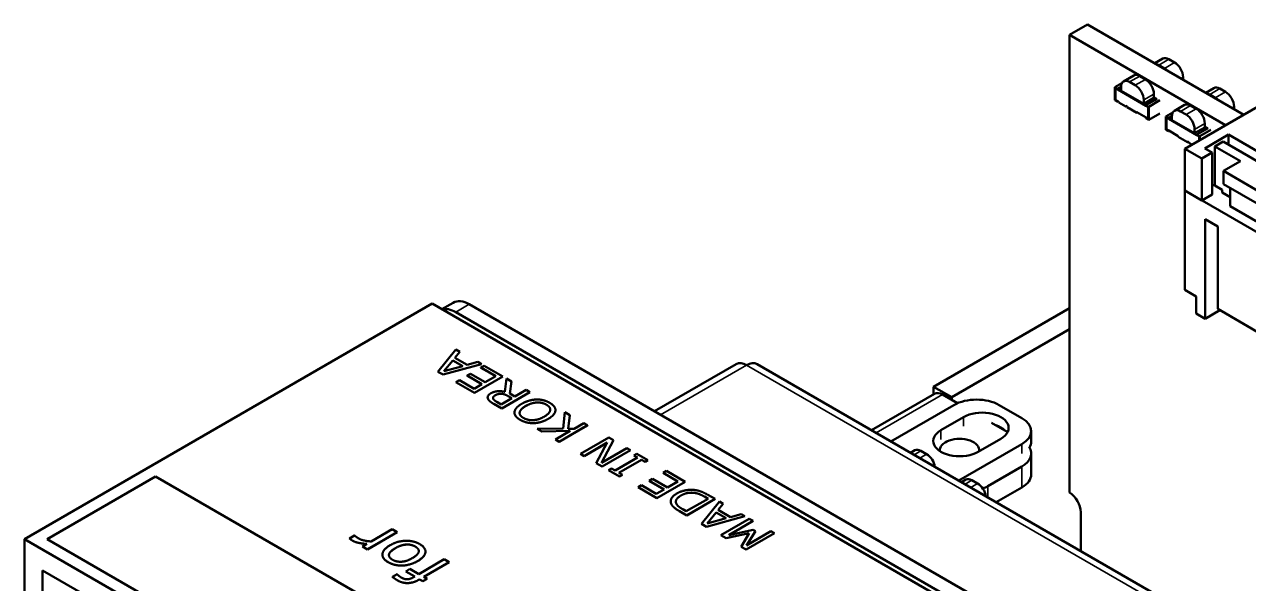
# Model space of a CAD drawing. Header units: millimetres. Extents: x 3100 to 5091, y 868 to 1900.
# Drawn here: x 3947.9 to 4024.4, y 1672.1 to 1707 of the extents above; entities that cross this region are included whole.
import ezdxf

# ---------------------------------------------------------------- set-up
doc = ezdxf.new("R2010")
doc.units = ezdxf.units.MM
doc.header["$LTSCALE"] = 1.8
doc.layers.add('외형선(ISO)', color=7, linetype='Continuous', lineweight=50)
doc.layers.add('좁은 외형선(ISO)', color=7, linetype='Continuous', lineweight=35)

msp = doc.modelspace()

# ---------------------------------------------------------------- linework, layer by layer
at = {"layer": '외형선(ISO)'}
for p, q in [((4014.299, 1706.99), (4013.168, 1706.337)), ((4014.299, 1706.99), (4024.057, 1701.356)), ((4022.926, 1700.703), (4013.168, 1706.337)), ((4013.168, 1706.337), (4013.168, 1677.759)), ((4019.008, 1704.859), (4018.499, 1704.565)), ((4019.1, 1704.25), (4018.747, 1704.455)), ((4019.737, 1704.618), (4019.383, 1704.822)), ((4017.184, 1703.806), (4016.547, 1703.438)), ((4017.276, 1703.197), (4016.922, 1703.401)), ((4017.912, 1703.565), (4017.559, 1703.769)), ((4020.267, 1703.544), (4020.267, 1703.699)), ((4016.444, 1703.329), (4016.005, 1703.076)), ((4016.005, 1703.076), (4016.005, 1702.259)), ((4016.182, 1702.974), (4016.005, 1703.076)), ((4016.04, 1703.014), (4016.182, 1702.933)), ((4016.04, 1702.28), (4016.04, 1703.014)), ((4016.045, 1703.011), (4016.045, 1702.283)), ((4016.182, 1702.974), (4016.392, 1703.095)), ((4016.182, 1702.933), (4016.182, 1702.974)), ((4016.182, 1702.933), (4016.187, 1702.936)), ((4016.187, 1702.936), (4016.392, 1703.054)), ((4017.949, 1701.918), (4016.187, 1702.936)), ((4016.392, 1703.095), (4016.392, 1702.85)), ((4016.392, 1702.85), (4017.806, 1702.034)), ((4018.443, 1702.401), (4018.443, 1702.646)), ((4022.19, 1703.022), (4021.681, 1702.728)), ((4022.282, 1702.413), (4021.929, 1702.617)), ((4022.919, 1702.781), (4022.565, 1702.985)), ((4016.005, 1702.259), (4016.182, 1702.157)), ((4016.045, 1702.283), (4016.04, 1702.28)), ((4016.182, 1702.198), (4016.04, 1702.28)), ((4016.045, 1702.283), (4016.187, 1702.201)), ((4016.187, 1702.201), (4016.182, 1702.198)), ((4016.182, 1702.157), (4016.182, 1702.198)), ((4016.222, 1702.181), (4016.182, 1702.157)), ((4016.258, 1702.16), (4016.187, 1702.201)), ((4016.258, 1702.119), (4016.258, 1702.16)), ((4016.258, 1702.119), (4016.701, 1701.863)), ((4016.772, 1701.863), (4016.701, 1701.904)), ((4016.701, 1701.904), (4016.701, 1701.863)), ((4016.772, 1701.822), (4016.772, 1701.863)), ((4018.443, 1702.401), (4017.806, 1702.034)), ((4017.806, 1702.034), (4017.806, 1702.279)), ((4018.648, 1702.356), (4017.949, 1701.953)), ((4017.949, 1701.953), (4017.949, 1701.912)), ((4018.126, 1701.851), (4017.949, 1701.953)), ((4017.949, 1701.912), (4018.09, 1701.831)), ((4018.126, 1701.851), (4018.824, 1702.254)), ((4018.126, 1701.034), (4018.126, 1701.851)), ((4018.612, 1702.336), (4018.443, 1702.434)), ((4019.729, 1701.601), (4020.366, 1701.969)), ((4020.741, 1701.932), (4021.094, 1701.727)), ((4023.449, 1701.707), (4023.449, 1701.862)), ((4016.772, 1701.822), (4017.369, 1701.478)), ((4017.955, 1701.18), (4017.369, 1701.518)), ((4017.369, 1701.518), (4017.369, 1701.478)), ((4017.949, 1701.177), (4017.955, 1701.18)), ((4017.949, 1701.177), (4017.949, 1701.137)), ((4018.09, 1701.096), (4017.949, 1701.177)), ((4017.949, 1701.137), (4018.126, 1701.034)), ((4017.955, 1701.18), (4018.09, 1701.102)), ((4018.09, 1701.831), (4018.09, 1701.096)), ((4018.824, 1701.438), (4018.126, 1701.034)), ((4019.626, 1701.492), (4019.187, 1701.239)), ((4019.187, 1700.422), (4019.187, 1701.239)), ((4019.187, 1701.239), (4019.364, 1701.137)), ((4019.364, 1701.096), (4019.222, 1701.177)), ((4019.222, 1701.177), (4019.222, 1700.442)), ((4019.228, 1700.445), (4019.228, 1701.174)), ((4019.364, 1701.137), (4019.574, 1701.258)), ((4019.364, 1701.096), (4019.364, 1701.137)), ((4019.364, 1701.096), (4019.369, 1701.099)), ((4019.369, 1701.099), (4019.574, 1701.217)), ((4019.369, 1701.099), (4021.131, 1700.081)), ((4019.574, 1701.013), (4019.574, 1701.258)), ((4020.104, 1701.564), (4020.458, 1701.36)), ((4024.906, 1701.846), (4020.38, 1699.233)), ((4019.364, 1700.32), (4019.187, 1700.422)), ((4019.228, 1700.445), (4019.222, 1700.442)), ((4019.222, 1700.442), (4019.364, 1700.361)), ((4019.369, 1700.364), (4019.228, 1700.445)), ((4019.369, 1700.364), (4019.364, 1700.361)), ((4019.364, 1700.32), (4019.364, 1700.361)), ((4019.404, 1700.344), (4019.364, 1700.32)), ((4019.954, 1700.026), (4019.369, 1700.364)), ((4020.988, 1700.197), (4019.574, 1701.013)), ((4020.988, 1700.197), (4021.625, 1700.564)), ((4020.988, 1700.441), (4020.988, 1700.197)), ((4021.83, 1700.519), (4021.131, 1700.116)), ((4021.308, 1700.014), (4022.006, 1700.417)), ((4021.625, 1700.809), (4021.625, 1700.564)), ((4021.625, 1700.597), (4021.794, 1700.499)), ((4019.954, 1699.985), (4019.954, 1700.026)), ((4019.954, 1699.985), (4020.551, 1699.64)), ((4020.622, 1699.64), (4020.551, 1699.681)), ((4020.551, 1699.681), (4020.551, 1699.64)), ((4020.622, 1699.599), (4020.622, 1699.64)), ((4020.818, 1699.486), (4020.622, 1699.599)), ((4021.131, 1700.116), (4021.131, 1700.075)), ((4021.131, 1700.116), (4021.308, 1700.014)), ((4021.273, 1699.993), (4021.131, 1700.075)), ((4021.273, 1699.748), (4021.273, 1699.993)), ((4021.308, 1700.014), (4021.308, 1699.769)), ((4023.102, 1700.111), (4021.617, 1699.253)), ((4022.77, 1699.674), (4022.254, 1699.376)), ((4028.215, 1696.53), (4022.77, 1699.674)), ((4023.102, 1700.111), (4028.971, 1696.722)), ((4023.102, 1700.111), (4023.102, 1699.482)), ((4020.38, 1699.233), (4021.441, 1698.621)), ((4020.38, 1699.233), (4020.38, 1696.62)), ((4021.441, 1698.621), (4022.077, 1698.988)), ((4022.077, 1698.988), (4021.617, 1699.253)), ((4022.077, 1698.988), (4022.077, 1696.375)), ((4023.845, 1698.457), (4022.254, 1699.376)), ((4022.254, 1699.376), (4022.254, 1696.926)), ((4021.441, 1696.008), (4021.441, 1698.621)), ((4022.784, 1697.845), (4023.845, 1698.457)), ((4025.047, 1696.539), (4022.784, 1697.845)), ((4022.784, 1697.029), (4022.784, 1697.845)), ((4026.369, 1693.162), (4020.38, 1696.62)), ((4020.38, 1696.62), (4020.38, 1690.415)), ((4020.38, 1696.62), (4021.441, 1696.008)), ((4022.077, 1696.906), (4022.254, 1697.008)), ((4022.254, 1696.926), (4022.713, 1696.661)), ((4022.713, 1696.661), (4022.713, 1696.498)), ((4025.047, 1695.722), (4022.784, 1697.029)), ((4023.208, 1695.64), (4023.208, 1696.784)), ((4022.077, 1696.375), (4021.441, 1696.008)), ((4022.713, 1696.498), (4023.208, 1696.212)), ((4025.471, 1694.334), (4023.208, 1695.64)), ((4021.653, 1694.824), (4021.653, 1688.619)), ((4022.431, 1694.375), (4021.653, 1694.824)), ((4022.431, 1689.231), (4022.431, 1694.375)), ((4021.087, 1690.007), (4020.38, 1690.415)), ((3974.685, 1689.619), (3973.968, 1689.205)), ((4021.087, 1688.945), (4021.087, 1690.007)), ((3947.902, 1674.861), (3973.357, 1689.558)), ((3973.357, 1689.558), (4036.997, 1652.815)), ((3974.837, 1689.03), (4033.81, 1654.982)), ((3975.685, 1689.52), (4034.658, 1655.472)), ((4013.168, 1689.272), (4004.682, 1684.373)), ((4021.653, 1688.619), (4021.087, 1688.945)), ((4022.572, 1689.149), (4021.653, 1688.619)), ((4025.4, 1687.516), (4022.431, 1689.231)), ((4013.168, 1687.965), (4005.814, 1683.72)), ((3974.854, 1686.703), (3973.729, 1685.311)), ((3975.103, 1686.559), (3974.854, 1686.703)), ((3974.097, 1685.335), (3974.656, 1686.016)), ((3974.656, 1686.015), (3974.098, 1685.335)), ((3974.656, 1686.016), (3975.278, 1685.657)), ((3974.656, 1686.015), (3974.656, 1686.016)), ((3975.277, 1685.656), (3974.656, 1686.015)), ((3974.786, 1686.176), (3975.103, 1686.559)), ((3975.103, 1686.558), (3974.786, 1686.176)), ((3975.555, 1685.732), (3974.786, 1686.176)), ((3975.103, 1686.558), (3975.103, 1686.559)), ((3976.217, 1685.916), (3975.555, 1685.732)), ((3976.455, 1685.778), (3976.217, 1685.916)), ((3973.729, 1685.311), (3974.044, 1685.129)), ((3973.729, 1685.31), (3973.729, 1685.311)), ((3974.044, 1685.129), (3973.729, 1685.31)), ((3976.455, 1685.778), (3974.044, 1685.129)), ((3974.044, 1685.129), (3976.455, 1685.778)), ((3974.044, 1685.129), (3974.044, 1685.129)), ((3975.278, 1685.657), (3974.097, 1685.335)), ((3975.756, 1685.183), (3975.546, 1685.062)), ((3975.546, 1685.062), (3976.474, 1684.526)), ((3975.546, 1685.061), (3975.546, 1685.062)), ((3976.473, 1684.526), (3975.546, 1685.061)), ((3976.683, 1684.647), (3975.756, 1685.183)), ((3976.621, 1685.683), (3976.412, 1685.562)), ((3976.412, 1685.562), (3977.34, 1685.026)), ((3976.412, 1685.561), (3976.412, 1685.562)), ((3977.339, 1685.026), (3976.412, 1685.561)), ((3976.455, 1685.778), (3976.455, 1685.778)), ((3977.785, 1685.011), (3976.621, 1685.683)), ((3992.359, 1685.788), (3987.255, 1682.84)), ((4055.461, 1650.107), (3993.659, 1685.788)), ((3975.063, 1684.783), (3974.854, 1684.662)), ((3974.854, 1684.662), (3976.017, 1683.99)), ((3974.854, 1684.661), (3974.854, 1684.662)), ((3976.017, 1683.99), (3974.854, 1684.661)), ((3975.991, 1684.247), (3975.063, 1684.783)), ((3976.474, 1684.526), (3975.991, 1684.247)), ((3976.017, 1683.99), (3977.785, 1685.011)), ((3977.785, 1685.01), (3976.017, 1683.99)), ((3977.34, 1685.026), (3976.683, 1684.647)), ((3977.785, 1685.01), (3977.785, 1685.011)), ((3978.013, 1684.879), (3977.904, 1684.049)), ((3978.318, 1684.703), (3978.013, 1684.879)), ((3978.207, 1683.955), (3978.318, 1684.703)), ((3978.318, 1684.702), (3978.207, 1683.955)), ((3978.318, 1684.702), (3978.318, 1684.703)), ((4004.682, 1683.895), (4004.682, 1684.373)), ((4004.682, 1684.373), (4005.814, 1683.72)), ((3976.017, 1683.99), (3976.017, 1683.99)), ((3976.832, 1683.706), (3976.832, 1683.707)), ((3978.342, 1683.651), (3977.676, 1683.267)), ((3977.708, 1683.014), (3979.476, 1684.035)), ((3979.476, 1684.034), (3977.708, 1683.013)), ((3978.103, 1683.789), (3978.342, 1683.651)), ((3978.341, 1683.651), (3978.103, 1683.788)), ((3978.538, 1683.765), (3978.207, 1683.955)), ((3979.241, 1684.17), (3978.538, 1683.765)), ((3979.476, 1684.035), (3979.241, 1684.17)), ((3979.476, 1684.034), (3979.476, 1684.035)), ((4004.748, 1683.932), (4000.81, 1681.659)), ((4006.183, 1683.343), (4005.248, 1683.883)), ((4005.814, 1683.72), (4005.814, 1683.556)), ((3977.213, 1683.3), (3977.708, 1683.014)), ((3977.708, 1683.013), (3977.213, 1683.299)), ((3977.676, 1683.267), (3977.399, 1683.427)), ((3977.708, 1683.013), (3977.708, 1683.014)), ((3978.506, 1682.759), (3978.506, 1682.76)), ((3981.066, 1682.907), (3981.066, 1682.908)), ((3981.653, 1682.777), (3981.541, 1681.761)), ((3981.958, 1682.602), (3981.653, 1682.777)), ((4002.022, 1680.959), (4005.955, 1683.23)), ((4010.198, 1682.413), (4008.783, 1683.23)), ((3981.87, 1681.744), (3981.958, 1682.602)), ((3981.958, 1682.601), (3981.87, 1681.744)), ((3981.958, 1682.601), (3981.958, 1682.602)), ((3982.832, 1682.097), (3982.234, 1681.751)), ((3983.068, 1681.961), (3982.832, 1682.097)), ((4005.142, 1681.658), (4006.556, 1682.474)), ((4009.27, 1681.561), (4008.297, 1682.122)), ((3981.541, 1681.761), (3979.923, 1681.735)), ((3979.923, 1681.735), (3980.209, 1681.57)), ((3979.923, 1681.734), (3979.923, 1681.735)), ((3980.209, 1681.569), (3979.923, 1681.734)), ((3980.209, 1681.57), (3981.985, 1681.608)), ((3981.984, 1681.607), (3980.209, 1681.569)), ((3980.209, 1681.569), (3980.209, 1681.57)), ((3981.985, 1681.608), (3981.065, 1681.076)), ((3981.3, 1680.94), (3983.068, 1681.961)), ((3983.068, 1681.96), (3981.3, 1680.939)), ((3982.234, 1681.751), (3981.87, 1681.744)), ((3983.068, 1681.96), (3983.068, 1681.961)), ((4010.783, 1681.597), (4010.783, 1680.944)), ((3981.065, 1681.076), (3981.3, 1680.94)), ((3981.065, 1681.075), (3981.065, 1681.076)), ((3981.3, 1680.939), (3981.065, 1681.075)), ((3981.3, 1680.939), (3981.3, 1680.94)), ((3984.398, 1681.193), (3982.63, 1680.172)), ((3982.85, 1680.045), (3984.293, 1680.879)), ((3984.292, 1680.877), (3982.85, 1680.045)), ((3984.293, 1680.879), (3983.615, 1679.604)), ((3983.945, 1679.628), (3984.688, 1681.025)), ((3985.527, 1680.541), (3983.945, 1679.628)), ((3984.688, 1681.024), (3983.946, 1679.628)), ((3984.688, 1681.025), (3984.398, 1681.193)), ((3984.688, 1681.024), (3984.688, 1681.025)), ((3985.746, 1680.414), (3985.527, 1680.541)), ((4006.265, 1678.51), (4010.198, 1680.78)), ((4008.89, 1681.127), (4007.475, 1680.311)), ((3982.63, 1680.172), (3982.85, 1680.045)), ((3982.63, 1680.171), (3982.63, 1680.172)), ((3982.85, 1680.045), (3982.63, 1680.171)), ((3982.85, 1680.045), (3982.85, 1680.045)), ((3985.746, 1680.414), (3983.978, 1679.393)), ((3983.978, 1679.394), (3985.746, 1680.414)), ((3986.198, 1679.945), (3984.791, 1679.133)), ((3985.026, 1678.997), (3986.433, 1679.81)), ((3986.433, 1679.809), (3985.027, 1678.997)), ((3985.746, 1680.414), (3985.746, 1680.414)), ((3986.147, 1680.183), (3985.967, 1680.079)), ((3985.967, 1680.079), (3986.198, 1679.945)), ((3985.967, 1680.078), (3985.967, 1680.079)), ((3986.197, 1679.945), (3985.967, 1680.078)), ((3986.844, 1679.78), (3986.147, 1680.183)), ((3986.433, 1679.81), (3986.664, 1679.676)), ((3986.433, 1679.809), (3986.433, 1679.81)), ((3986.664, 1679.676), (3986.433, 1679.809)), ((3986.844, 1679.78), (3986.664, 1679.676)), ((3986.664, 1679.676), (3986.844, 1679.78)), ((3986.844, 1679.78), (3986.844, 1679.78)), ((4003.522, 1680.405), (4003.252, 1680.249)), ((4004.251, 1680.164), (4003.897, 1680.368)), ((4010.783, 1680.209), (4010.783, 1678.902)), ((3983.615, 1679.604), (3983.978, 1679.394)), ((3983.615, 1679.603), (3983.615, 1679.604)), ((3983.978, 1679.393), (3983.615, 1679.603)), ((3983.978, 1679.393), (3983.978, 1679.394)), ((3984.56, 1679.266), (3984.379, 1679.162)), ((3984.379, 1679.162), (3985.076, 1678.76)), ((3984.379, 1679.161), (3984.379, 1679.162)), ((3985.076, 1678.759), (3984.379, 1679.161)), ((3984.791, 1679.133), (3984.56, 1679.266)), ((3985.257, 1678.864), (3985.026, 1678.997)), ((3986.664, 1679.676), (3986.664, 1679.676)), ((3987.997, 1679.115), (3987.788, 1678.994)), ((3987.788, 1678.994), (3988.716, 1678.458)), ((3987.788, 1678.993), (3987.788, 1678.994)), ((3988.715, 1678.458), (3987.788, 1678.993)), ((3989.16, 1678.443), (3987.997, 1679.115)), ((4008.076, 1678.167), (4010.198, 1679.392)), ((3956.094, 1678.774), (3949.316, 1674.861)), ((4018.319, 1642.848), (3956.094, 1678.774)), ((3985.076, 1678.76), (3985.257, 1678.864)), ((3985.257, 1678.863), (3985.076, 1678.759)), ((3985.076, 1678.759), (3985.076, 1678.76)), ((3985.257, 1678.863), (3985.257, 1678.864)), ((3986.439, 1678.215), (3986.229, 1678.094)), ((3987.367, 1677.679), (3986.439, 1678.215)), ((3987.131, 1678.615), (3986.922, 1678.494)), ((3986.922, 1678.494), (3987.85, 1677.958)), ((3986.922, 1678.493), (3986.922, 1678.494)), ((3987.849, 1677.958), (3986.922, 1678.493)), ((3988.059, 1678.079), (3987.131, 1678.615)), ((3987.392, 1677.423), (3989.16, 1678.443)), ((3989.16, 1678.442), (3987.392, 1677.422)), ((3988.716, 1678.458), (3988.059, 1678.079)), ((3989.16, 1678.442), (3989.16, 1678.443)), ((4006.704, 1678.568), (4006.434, 1678.412)), ((4007.433, 1678.327), (4007.079, 1678.531)), ((3986.229, 1678.094), (3987.392, 1677.423)), ((3986.229, 1678.093), (3986.229, 1678.094)), ((3987.392, 1677.422), (3986.229, 1678.093)), ((3987.85, 1677.958), (3987.367, 1677.679)), ((3987.392, 1677.422), (3987.392, 1677.423)), ((3990.374, 1677.508), (3990.595, 1677.38)), ((3990.594, 1677.38), (3990.374, 1677.507)), ((3991.033, 1677.362), (3990.587, 1677.619)), ((4010.198, 1678.086), (4008.599, 1677.163)), ((3988.266, 1677.21), (3988.266, 1677.211)), ((3989.234, 1676.594), (3989.013, 1676.722)), ((3990.595, 1677.38), (3989.234, 1676.594)), ((3989.266, 1676.341), (3991.033, 1677.362)), ((3991.033, 1677.361), (3989.266, 1676.34)), ((3991.302, 1677.207), (3990.178, 1675.815)), ((3991.033, 1677.361), (3991.033, 1677.362)), ((3991.234, 1676.679), (3991.551, 1677.063)), ((3991.551, 1677.062), (3991.234, 1676.679)), ((3992.003, 1676.235), (3991.234, 1676.679)), ((3991.551, 1677.063), (3991.302, 1677.207)), ((3991.551, 1677.062), (3991.551, 1677.063)), ((3988.824, 1676.596), (3989.266, 1676.341)), ((3989.266, 1676.34), (3988.824, 1676.595)), ((3989.266, 1676.34), (3989.266, 1676.341)), ((3990.492, 1675.633), (3992.904, 1676.282)), ((3992.904, 1676.281), (3990.492, 1675.632)), ((3991.104, 1676.519), (3990.546, 1675.839)), ((3990.546, 1675.839), (3991.104, 1676.519)), ((3991.726, 1676.16), (3990.546, 1675.839)), ((3991.725, 1676.16), (3991.104, 1676.519)), ((3991.104, 1676.519), (3991.726, 1676.16)), ((3991.104, 1676.519), (3991.104, 1676.519)), ((3993.172, 1676.127), (3991.404, 1675.106)), ((3991.885, 1675.112), (3993.407, 1675.991)), ((3993.407, 1675.99), (3991.887, 1675.113)), ((3992.665, 1676.419), (3992.003, 1676.235)), ((3992.904, 1676.282), (3992.665, 1676.419)), ((3992.904, 1676.281), (3992.904, 1676.282)), ((3993.407, 1675.991), (3993.172, 1676.127)), ((3993.407, 1675.99), (3993.407, 1675.991)), ((4013.875, 1676.534), (4013.875, 1674.116)), ((3969.331, 1674.218), (3971.188, 1675.29)), ((3971.188, 1675.289), (3969.331, 1674.217)), ((3970.875, 1675.471), (3969.558, 1674.711)), ((3971.188, 1675.29), (3970.875, 1675.471)), ((3971.188, 1675.289), (3971.188, 1675.29)), ((3990.178, 1675.815), (3990.492, 1675.633)), ((3990.178, 1675.814), (3990.178, 1675.815)), ((3990.492, 1675.632), (3990.178, 1675.814)), ((3990.492, 1675.632), (3990.492, 1675.633)), ((3991.73, 1674.917), (3991.404, 1675.106)), ((3991.404, 1675.106), (3991.73, 1674.918)), ((3991.404, 1675.106), (3991.404, 1675.106)), ((3991.73, 1674.918), (3993.171, 1675.223)), ((3993.17, 1675.222), (3991.73, 1674.917)), ((3993.412, 1675.427), (3991.885, 1675.112)), ((3993.171, 1675.223), (3992.657, 1674.383)), ((3992.977, 1674.198), (3994.745, 1675.219)), ((3994.745, 1675.218), (3992.977, 1674.197)), ((3993.003, 1674.467), (3993.552, 1675.346)), ((3994.526, 1675.346), (3993.003, 1674.467)), ((3993.552, 1675.346), (3993.004, 1674.467)), ((3993.552, 1675.346), (3993.412, 1675.427)), ((3993.552, 1675.346), (3993.552, 1675.346)), ((3994.745, 1675.219), (3994.526, 1675.346)), ((3994.745, 1675.218), (3994.745, 1675.219)), ((3947.902, 1674.861), (4011.541, 1638.118)), ((3947.902, 1660.327), (3947.902, 1674.861)), ((3949.316, 1674.861), (4011.541, 1638.935)), ((4011.541, 1638.935), (3949.316, 1674.861)), ((3949.316, 1674.861), (3949.316, 1674.861)), ((3968.513, 1675.085), (3968.192, 1674.899)), ((3968.192, 1674.899), (3968.192, 1674.899)), ((3968.529, 1675.076), (3968.513, 1675.085)), ((3969.293, 1674.558), (3969.018, 1674.399)), ((3969.018, 1674.399), (3969.331, 1674.218)), ((3969.018, 1674.398), (3969.018, 1674.399)), ((3969.331, 1674.217), (3969.018, 1674.398)), ((3991.73, 1674.917), (3991.73, 1674.918)), ((3992.657, 1674.383), (3992.977, 1674.198)), ((3992.657, 1674.382), (3992.657, 1674.383)), ((3992.977, 1674.197), (3992.657, 1674.382)), ((3969.331, 1674.217), (3969.331, 1674.218)), ((3970.257, 1673.885), (3970.257, 1673.886)), ((3974.122, 1673.597), (3972.528, 1672.676)), ((3972.946, 1674.074), (3972.946, 1674.075)), ((3974.435, 1673.416), (3974.122, 1673.597)), ((3992.977, 1674.197), (3992.977, 1674.198)), ((3949.033, 1672.901), (3949.033, 1660.335)), ((4010.41, 1637.465), (3949.033, 1672.901)), ((3971.976, 1672.995), (3971.713, 1672.843)), ((3971.713, 1672.843), (3972.275, 1672.519)), ((3971.713, 1672.842), (3971.713, 1672.843)), ((3972.274, 1672.518), (3971.713, 1672.842)), ((3972.528, 1672.676), (3971.976, 1672.995)), ((3972.841, 1672.495), (3974.435, 1673.416)), ((3974.435, 1673.415), (3972.841, 1672.495)), ((3974.435, 1673.415), (3974.435, 1673.416)), ((3971.17, 1672.665), (3970.883, 1672.499)), ((3970.883, 1672.498), (3970.883, 1672.499)), ((3971.186, 1672.655), (3971.17, 1672.665)), ((3972.275, 1672.519), (3972.212, 1672.483)), ((3972.517, 1672.309), (3972.578, 1672.344)), ((3972.578, 1672.343), (3972.517, 1672.308)), ((3972.578, 1672.344), (3972.788, 1672.223)), ((3972.578, 1672.343), (3972.578, 1672.344)), ((3972.788, 1672.222), (3972.578, 1672.343)), ((3972.788, 1672.223), (3973.051, 1672.374)), ((3973.051, 1672.373), (3972.788, 1672.222)), ((3972.788, 1672.222), (3972.788, 1672.223)), ((3973.051, 1672.374), (3972.841, 1672.495)), ((3973.051, 1672.373), (3973.051, 1672.374))]:
    msp.add_line(p, q, dxfattribs=at)
for centre, major_axis, start_param, end_param in [((4019.383, 1704.21), (-0.375, 0.65), 5.497787, 6.283185), ((4018.747, 1703.842), (-0.375, 0.65), 5.497787, 5.825855), ((4019.1, 1703.638), (-0.375, 0.65), 5.169719, 5.497787), ((4019.737, 1704.006), (-0.375, 0.65), 3.926991, 5.497787), ((4016.922, 1702.789), (-0.375, 0.65), 5.497787, 7.068583), ((4017.559, 1703.156), (-0.375, 0.65), 5.497787, 6.283185), ((4017.912, 1702.952), (-0.375, 0.65), 3.926991, 5.497787), ((4017.276, 1702.585), (-0.375, 0.65), 3.926991, 5.497787), ((4021.929, 1702.005), (-0.375, 0.65), 5.497787, 5.825855), ((4022.565, 1702.373), (-0.375, 0.65), 5.497787, 6.283185), ((4022.919, 1702.168), (-0.375, 0.65), 3.926991, 5.497787), ((4017.035, 1701.629), (-0.525, 0), 5.30614, 5.402404), ((4020.741, 1701.319), (-0.375, 0.65), 5.497787, 6.283185), ((4022.282, 1701.801), (-0.375, 0.65), 5.169719, 5.497787), ((4017.035, 1701.629), (-0.425, 0), 2.474115, 2.593716), ((4020.104, 1700.952), (-0.375, 0.65), 5.497787, 7.068583), ((4020.458, 1700.748), (0.375, -0.65), 0.785398, 2.356194), ((4021.094, 1701.115), (0.375, -0.65), 0.785398, 2.356194), ((4020.217, 1699.792), (-0.425, 0), 2.474115, 2.593716), ((3975.685, 1687.887), (-1, 1.732), 5.497787, 6.283185), ((3974.837, 1687.397), (-1, 1.732), 5.497787, 6.141288), ((3993.009, 1684.662), (-0.65, 1.126), 5.497787, 6.283185), ((3993.009, 1684.662), (0.65, 1.126), 0, 0.785398), ((4005.248, 1683.066), (-0.5, 0.866), 5.497787, 6.283185), ((4007.369, 1682.413), (2, 0), 0.785398, 2.356194), ((4007.723, 1681.801), (1.65, 0), 5.497787, 8.63938), ((4008.783, 1681.597), (2, 0), 5.497787, 7.068583), ((4006.309, 1680.984), (-1.65, 0), 5.497787, 8.63938), ((4007.723, 1681.148), (-1.65, 0), 3.680182, 4.1738), ((4003.897, 1679.756), (-0.375, 0.65), 5.497787, 6.283185), ((4006.309, 1680.413), (-1.23, 0), 3.043952, 6.378152), ((4008.783, 1680.209), (2, 0), 5.497787, 6.644552), ((4008.783, 1680.944), (2, 0), 5.959357, 6.283185), ((4004.251, 1679.551), (-0.375, 0.65), 4.126277, 5.497787), ((4007.079, 1677.918), (-0.375, 0.65), 5.497787, 6.283185), ((4007.433, 1677.714), (-0.375, 0.65), 4.126277, 5.497787), ((4006.662, 1678.984), (-2, 0), 2.148214, 2.356194), ((4008.783, 1678.902), (2, 0), 5.497787, 6.283185), ((4013.168, 1676.943), (-0.5, 0.866), 3.926991, 5.497787)]:
    msp.add_ellipse(centre, major_axis=major_axis, ratio=0.57735, start_param=start_param, end_param=end_param, dxfattribs=at)
for points in [[(3977.03, 1683.96), (3976.888, 1683.879), (3976.813, 1683.71), (3976.849, 1683.62)], [(3976.849, 1683.619), (3976.832, 1683.663), (3976.832, 1683.706)], [(3976.849, 1683.62), (3976.881, 1683.54), (3977.053, 1683.392), (3977.213, 1683.3)], [(3977.213, 1683.299), (3977.053, 1683.391), (3976.881, 1683.539), (3976.849, 1683.619)], [(3977.904, 1684.049), (3977.671, 1684.109), (3977.222, 1684.071), (3977.03, 1683.96)], [(3977.174, 1683.629), (3977.152, 1683.688), (3977.216, 1683.786), (3977.291, 1683.83)], [(3977.399, 1683.427), (3977.304, 1683.482), (3977.19, 1683.58), (3977.174, 1683.629)], [(3977.291, 1683.83), (3977.391, 1683.887), (3977.571, 1683.933), (3977.675, 1683.93)], [(3977.675, 1683.929), (3977.571, 1683.932), (3977.391, 1683.886), (3977.291, 1683.829)], [(3977.675, 1683.93), (3977.786, 1683.927), (3977.991, 1683.854), (3978.103, 1683.789)], [(3978.103, 1683.788), (3977.991, 1683.853), (3977.786, 1683.926), (3977.675, 1683.929)], [(3979.87, 1683.572), (3979.648, 1683.567), (3979.184, 1683.435), (3978.966, 1683.309)], [(3980.708, 1683.366), (3980.518, 1683.476), (3980.098, 1683.579), (3979.87, 1683.572)], [(3978.507, 1682.786), (3978.497, 1682.658), (3978.675, 1682.412), (3978.865, 1682.302)], [(3978.966, 1683.309), (3978.747, 1683.182), (3978.519, 1682.917), (3978.507, 1682.786)], [(3979.067, 1682.421), (3978.8, 1682.575), (3978.865, 1682.969), (3979.21, 1683.168)], [(3980.503, 1683.249), (3980.239, 1683.401), (3979.558, 1683.368), (3979.21, 1683.167)], [(3979.21, 1683.168), (3979.558, 1683.369), (3980.239, 1683.402), (3980.503, 1683.25)], [(3980.503, 1683.25), (3980.767, 1683.097), (3980.711, 1682.703), (3980.363, 1682.502)], [(3980.742, 1682.937), (3980.742, 1683.111), (3980.503, 1683.249)], [(3980.607, 1682.362), (3980.827, 1682.488), (3981.053, 1682.752), (3981.065, 1682.882)], [(3981.065, 1682.881), (3981.053, 1682.752), (3980.827, 1682.487), (3980.607, 1682.361)], [(3981.065, 1682.882), (3981.075, 1683.011), (3980.894, 1683.259), (3980.708, 1683.366)], [(3981.066, 1682.907), (3981.066, 1682.895), (3981.065, 1682.881)], [(3979.701, 1682.096), (3979.482, 1682.089), (3979.049, 1682.196), (3978.865, 1682.302)], [(3978.865, 1682.302), (3979.049, 1682.197), (3979.482, 1682.09), (3979.701, 1682.097)], [(3980.363, 1682.502), (3980.018, 1682.303), (3979.337, 1682.265), (3979.067, 1682.421)], [(3979.701, 1682.097), (3979.933, 1682.104), (3980.391, 1682.237), (3980.607, 1682.362)], [(3980.607, 1682.361), (3980.391, 1682.236), (3979.933, 1682.103), (3979.701, 1682.096)], [(3988.66, 1677.714), (3988.401, 1677.565), (3988.228, 1677.232), (3988.296, 1677.063)], [(3988.615, 1677.074), (3988.553, 1677.204), (3988.693, 1677.452), (3988.899, 1677.571)], [(3989.784, 1677.92), (3989.501, 1677.958), (3988.901, 1677.853), (3988.66, 1677.714)], [(3988.899, 1677.571), (3989.105, 1677.69), (3989.511, 1677.773), (3989.729, 1677.745)], [(3989.729, 1677.744), (3989.511, 1677.772), (3989.105, 1677.689), (3988.899, 1677.57)], [(3989.729, 1677.745), (3989.902, 1677.723), (3990.204, 1677.606), (3990.374, 1677.508)], [(3990.374, 1677.507), (3990.204, 1677.605), (3989.902, 1677.723), (3989.729, 1677.744)], [(3990.587, 1677.619), (3990.344, 1677.76), (3989.98, 1677.893), (3989.784, 1677.92)], [(3988.296, 1677.062), (3988.266, 1677.136), (3988.266, 1677.21)], [(3988.296, 1677.063), (3988.336, 1676.964), (3988.566, 1676.745), (3988.824, 1676.596)], [(3988.824, 1676.595), (3988.566, 1676.744), (3988.336, 1676.964), (3988.296, 1677.062)], [(3989.013, 1676.722), (3988.849, 1676.817), (3988.66, 1676.979), (3988.615, 1677.074)], [(3968.4, 1674.755), (3968.317, 1674.803), (3968.253, 1674.85), (3968.192, 1674.899)], [(3968.192, 1674.899), (3968.253, 1674.85), (3968.317, 1674.804), (3968.4, 1674.756)], [(3968.4, 1674.756), (3968.548, 1674.671), (3968.958, 1674.579), (3969.293, 1674.558)], [(3968.788, 1674.889), (3968.699, 1674.94), (3968.584, 1675.025), (3968.529, 1675.076)], [(3969.558, 1674.711), (3969.329, 1674.723), (3968.933, 1674.805), (3968.788, 1674.889)], [(3970.744, 1674.476), (3970.289, 1674.214), (3970.228, 1673.64), (3970.618, 1673.415)], [(3972.58, 1674.547), (3972.19, 1674.772), (3971.198, 1674.739), (3970.744, 1674.476)], [(3972.311, 1674.391), (3972.063, 1674.535), (3971.42, 1674.493), (3971.067, 1674.289)], [(3971.067, 1674.289), (3971.42, 1674.494), (3972.063, 1674.536), (3972.311, 1674.392)], [(3972.311, 1674.392), (3972.564, 1674.246), (3972.485, 1673.874), (3972.136, 1673.672)], [(3972.53, 1674.109), (3972.53, 1674.265), (3972.311, 1674.391)], [(3972.459, 1673.486), (3972.913, 1673.748), (3972.974, 1674.32), (3972.58, 1674.547)], [(3970.618, 1673.414), (3970.257, 1673.623), (3970.257, 1673.885)], [(3970.887, 1673.57), (3970.637, 1673.714), (3970.705, 1674.081), (3971.067, 1674.289)], [(3972.136, 1673.672), (3971.774, 1673.464), (3971.142, 1673.423), (3970.887, 1673.57)], [(3970.618, 1673.415), (3971.012, 1673.187), (3972.004, 1673.223), (3972.459, 1673.486)], [(3972.459, 1673.485), (3972.004, 1673.223), (3971.012, 1673.186), (3970.618, 1673.414)], [(3970.883, 1672.499), (3970.942, 1672.451), (3971.089, 1672.343), (3971.192, 1672.283)], [(3971.192, 1672.282), (3971.089, 1672.342), (3970.942, 1672.45), (3970.883, 1672.498)], [(3971.42, 1672.466), (3971.358, 1672.502), (3971.224, 1672.617), (3971.186, 1672.655)], [(3971.192, 1672.283), (3971.503, 1672.104), (3972.186, 1672.118), (3972.517, 1672.309)], [(3972.517, 1672.308), (3972.186, 1672.117), (3971.503, 1672.103), (3971.192, 1672.282)], [(3972.212, 1672.483), (3971.98, 1672.349), (3971.62, 1672.351), (3971.42, 1672.466)]]:
    msp.add_open_spline(points, degree=2, dxfattribs=at)
for points, knots in [([(3977.291, 1683.829), (3977.216, 1683.785), (3977.165, 1683.707), (3977.165, 1683.675)], [0, 0, 0, 1, 1.59089, 1.59089, 1.59089]), ([(3978.865, 1682.302), (3978.675, 1682.412), (3978.506, 1682.645), (3978.506, 1682.759)], [0, 0, 0, 1, 1.89781, 1.89781, 1.89781]), ([(3979.21, 1683.167), (3978.865, 1682.968), (3978.829, 1682.75), (3978.829, 1682.729)], [0, 0, 0, 1, 1.107373, 1.107373, 1.107373]), ([(3988.899, 1677.57), (3988.693, 1677.451), (3988.586, 1677.262), (3988.586, 1677.194)], [0, 0, 0, 1, 1.528453, 1.528453, 1.528453]), ([(3969.292, 1674.557), (3968.957, 1674.578), (3968.548, 1674.67), (3968.4, 1674.755)], [0.001903, 0.001903, 0.001903, 1, 2, 2, 2]), ([(3971.067, 1674.289), (3970.705, 1674.08), (3970.667, 1673.875), (3970.667, 1673.854)], [0, 0, 0, 1, 1.119424, 1.119424, 1.119424]), ([(3972.946, 1674.074), (3972.946, 1674.054), (3972.913, 1673.747), (3972.459, 1673.485)], [0.928571, 0.928571, 0.928571, 1, 2, 2, 2])]:
    msp.add_open_spline(points, degree=2, knots=knots, dxfattribs=at)
at = {"layer": '좁은 외형선(ISO)'}
for p, q in [((4019.383, 1704.822), (4018.747, 1704.455)), ((4019.737, 1704.618), (4019.1, 1704.25)), ((4017.559, 1703.769), (4016.922, 1703.401)), ((4017.912, 1703.565), (4017.276, 1703.197)), ((4020.267, 1703.699), (4020.133, 1703.622)), ((4018.443, 1702.646), (4017.806, 1702.279)), ((4022.565, 1702.985), (4021.929, 1702.617)), ((4022.919, 1702.781), (4022.282, 1702.413)), ((4020.104, 1701.564), (4020.741, 1701.932)), ((4023.449, 1701.862), (4023.315, 1701.785)), ((4020.458, 1701.36), (4021.094, 1701.727)), ((4020.988, 1700.441), (4021.625, 1700.809)), ((3974.837, 1689.03), (3975.685, 1689.52)), ((3993.009, 1685.723), (3987.635, 1682.621)), ((4054.811, 1650.042), (3993.009, 1685.723)), ((3976.849, 1683.619), (3976.849, 1683.62)), ((3977.291, 1683.829), (3977.291, 1683.83)), ((3977.675, 1683.929), (3977.675, 1683.93)), ((3978.103, 1683.788), (3978.103, 1683.789)), ((4001.103, 1681.49), (4005.248, 1683.883)), ((3977.213, 1683.299), (3977.213, 1683.3)), ((3979.21, 1683.167), (3979.21, 1683.168)), ((3980.503, 1683.249), (3980.503, 1683.25)), ((3981.065, 1682.881), (3981.065, 1682.882)), ((3978.865, 1682.302), (3978.865, 1682.302)), ((3979.701, 1682.096), (3979.701, 1682.097)), ((3980.607, 1682.361), (3980.607, 1682.362)), ((4006.556, 1682.474), (4006.556, 1681.903)), ((4005.142, 1681.658), (4005.142, 1681.086)), ((4010.198, 1680.78), (4010.198, 1680.209)), ((4003.897, 1680.368), (4003.472, 1680.122)), ((4004.251, 1680.164), (4003.826, 1679.918)), ((4010.198, 1679.392), (4010.198, 1678.086)), ((4007.079, 1678.531), (4006.654, 1678.285)), ((4007.433, 1678.327), (4007.008, 1678.081)), ((4008.076, 1677.464), (4008.076, 1678.167)), ((3988.899, 1677.57), (3988.899, 1677.571)), ((3989.729, 1677.744), (3989.729, 1677.745)), ((3990.374, 1677.507), (3990.374, 1677.508)), ((3988.296, 1677.062), (3988.296, 1677.063)), ((3988.824, 1676.595), (3988.824, 1676.596)), ((3968.4, 1674.755), (3968.4, 1674.756)), ((3972.311, 1674.391), (3972.311, 1674.392)), ((3971.067, 1674.289), (3971.067, 1674.289)), ((3970.618, 1673.414), (3970.618, 1673.415)), ((3972.459, 1673.485), (3972.459, 1673.486)), ((3971.192, 1672.282), (3971.192, 1672.283)), ((3972.517, 1672.308), (3972.517, 1672.309))]:
    msp.add_line(p, q, dxfattribs=at)

doc.saveas('drawing.dxf')
